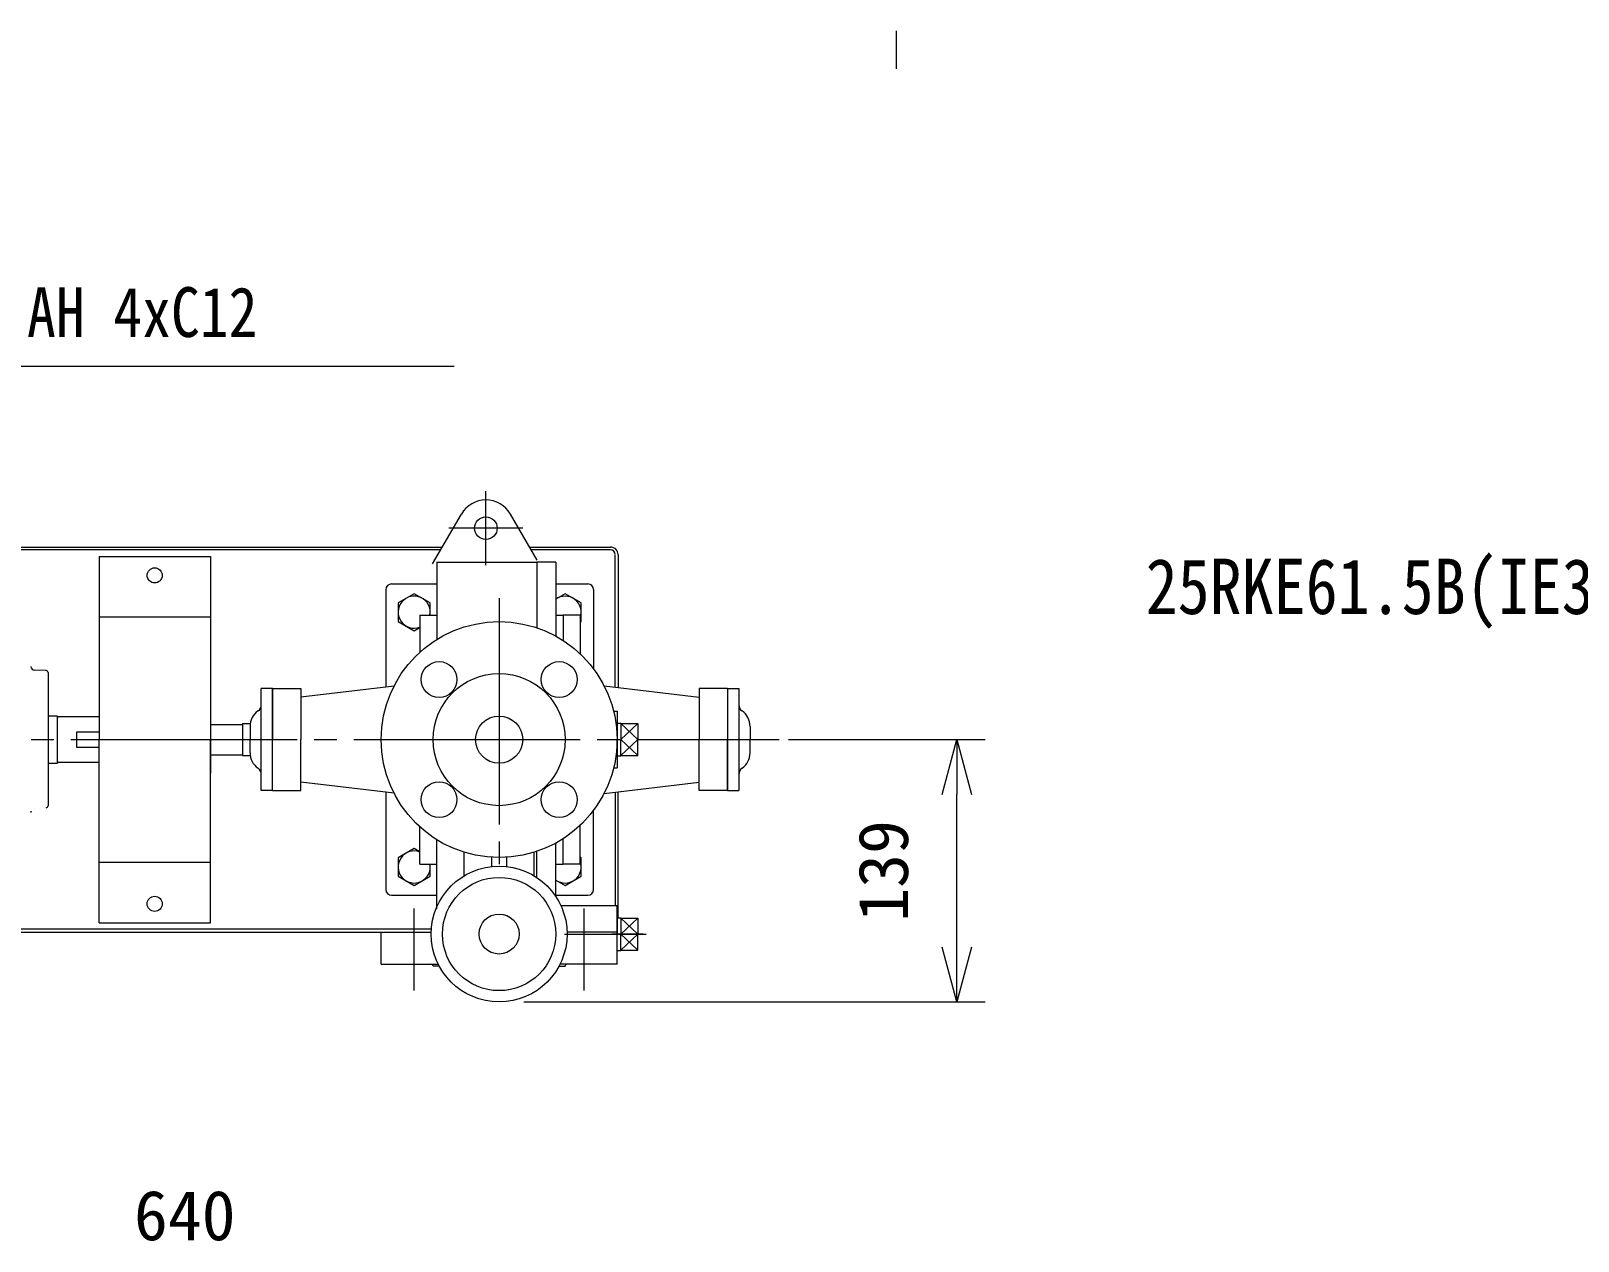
# Model space of a CAD drawing. Units: millimetres at full size, sheet at 1:6. Extents: x -1188 to 1188, y -840 to 840.
# Drawn here: x -459 to 361, y 199 to 840 of the extents above; entities that cross this region are included whole.
import ezdxf
from ezdxf.enums import TextEntityAlignment as Align

# ---------------------------------------------------------------- set-up
doc = ezdxf.new("R2010")
doc.units = ezdxf.units.MM
doc.header["$LTSCALE"] = 6
doc.linetypes.add('USER2', pattern=[25, 20, -1.5, 2, -1.5])
for name, color, linetype, lineweight in [('0-0_0', 7, 'Continuous', 18), ('0-2_NOTE', 2, 'Continuous', 18), ('0-3_NOTE-ENG', 3, 'Continuous', 18), ('0-B_DETAIL', 4, 'Continuous', 18)]:
    doc.layers.add(name, color=color, linetype=linetype, lineweight=lineweight)
doc.styles.add('ＭＳ ゴシック', font='')
doc.styles.get('ＭＳ ゴシック').set_extended_font_data('MS Gothic')

# ---------------------------------------------------------------- blocks, each defined once
blk = doc.blocks.new('_Open30')
at = {"layer": '0-0_0'}
blk.add_line((0, 0), (-1, 0), dxfattribs=at)
blk.add_lwpolyline([(-1, 0.2679), (0, 0), (-1, -0.2679)], dxfattribs=at)

msp = doc.modelspace()

# ---------------------------------------------------------------- linework, layer by layer
at = {"layer": '0-0_0'}
for p, q in [((0, 840), (0, 820)), ((-450.408, 501.08), (-456.59, 501.296)), ((-449.442, 500.081), (-449.442, 429.457)), ((-444.442, 477.047), (-449.442, 477.047)), ((-444.442, 452.047), (-444.442, 477.047)), ((-422.442, 476.547), (-443.942, 476.547)), ((-434.442, 468.547), (-434.442, 460.547)), ((-422.442, 468.547), (-434.442, 468.547)), ((-434.442, 460.547), (-422.442, 460.547)), ((-449.442, 452.047), (-444.442, 452.047)), ((-443.942, 452.547), (-422.442, 452.547)), ((-456.704, 428.155), (-456.59, 428.164))]:
    msp.add_line(p, q, dxfattribs=at)
at = {"layer": '0-0_0', "color": 8}
msp.add_line((-458.459, 426.383), (-458.451, 426.585), dxfattribs=at)
at = {"layer": '0-0_0'}
for points in [[(-456.698, 428.145), (-456.699, 428.145), (-456.701, 428.148), (-456.704, 428.155)], [(-450.408, 428.47), (-450.4, 428.458), (-450.397, 428.458)]]:
    msp.add_lwpolyline(points, dxfattribs=at)
for centre, radius, start, end in [((-456.52, 503.295), 2, 182.00955, 268), ((-450.442, 500.081), 1, 0, 88), ((-443.942, 477.047), 0.5, 180, 270), ((-443.942, 452.047), 0.5, 90, 180), ((-456.52, 425.798), 2, 163.12931, 177.99045), ((-459.394, 426.842), 0.977, 344.73896, 348.46359), ((-456.569, 428.183), 0.0276, 222.16179, 268.87609), ((-450.436, 429.463), 0.993, 271.62483, 359.65446), ((-450.442, 429.457), 1, 272.57928, 0)]:
    msp.add_arc(centre, radius, start, end, dxfattribs=at)
at = {"layer": '0-2_NOTE'}
msp.add_line((-484.499, 662.471), (-234.329, 662.471), dxfattribs=at)
at = {"layer": '0-3_NOTE-ENG'}
for p, q in [((-57.019, 464.547), (47.163, 464.547)), ((32.163, 354.547), (32.163, 435.547)), ((-197.431, 325.547), (47.163, 325.547))]:
    msp.add_line(p, q, dxfattribs=at)
at = {"layer": '0-B_DETAIL', "linetype": 'USER2'}
for p, q in [((-217.442, 556.981), (-217.442, 596.113)), ((-197.876, 576.547), (-237.009, 576.547)), ((-210.442, 539.547), (-210.442, 389.547)), ((-737.442, 464.547), (-62.099, 464.547)), ((-255.442, 331.695), (-255.442, 375.133)), ((-165.442, 331.695), (-165.442, 375.133)), ((-175.786, 361.547), (-132.443, 361.547)), ((-134.126, 361.547), (-150.646, 361.547))]:
    msp.add_line(p, q, dxfattribs=at)
at = {"layer": '0-B_DETAIL'}
for p, q in [((-245.66, 557.672), (-230.433, 584.047)), ((-190.307, 559.547), (-204.452, 584.047)), ((-559.348, 566.547), (-240.536, 566.547)), ((-194.348, 566.547), (-151.442, 566.547)), ((-241.402, 565.047), (-558.482, 565.047)), ((-422.442, 561.547), (-422.442, 464.547)), ((-422.442, 561.547), (-363.442, 561.547)), ((-363.442, 561.547), (-363.442, 464.547)), ((-243.442, 558.547), (-243.442, 517.625)), ((-243.442, 558.547), (-190.442, 558.547)), ((-151.442, 565.047), (-193.482, 565.047)), ((-190.442, 558.547), (-190.442, 523.76)), ((-190.442, 558.547), (-190.442, 523.76)), ((-180.442, 558.547), (-190.442, 558.547)), ((-180.442, 558.547), (-180.442, 519.376)), ((-148.942, 492.368), (-148.942, 562.199)), ((-147.442, 562.547), (-147.442, 492.166)), ((-270.442, 544.047), (-270.442, 492.404)), ((-267.442, 547.047), (-243.442, 547.047)), ((-175.442, 541.862), (-180.466, 538.961)), ((-180.442, 547.047), (-163.442, 547.047)), ((-166.942, 536.954), (-175.442, 541.862)), ((-160.442, 544.047), (-160.442, 502.047)), ((-263.942, 536.954), (-263.942, 527.139)), ((-166.942, 527.139), (-166.942, 536.954)), ((-422.442, 529.547), (-363.442, 529.547)), ((-263.942, 527.139), (-255.442, 522.232)), ((-252.442, 530.547), (-243.442, 530.547)), ((-252.442, 530.547), (-252.442, 510.831)), ((-243.442, 530.547), (-243.442, 517.625)), ((-180.442, 530.547), (-176.442, 530.547)), ((-176.442, 530.547), (-176.442, 516.99)), ((-176.442, 530.547), (-176.442, 516.99)), ((-167.442, 530.547), (-176.442, 530.547)), ((-167.442, 530.547), (-167.442, 509.904)), ((-167.442, 526.851), (-166.942, 527.139)), ((-255.442, 522.232), (-252.597, 523.875)), ((-266.132, 492.917), (-315.442, 487.047)), ((-154.817, 493.044), (-104.442, 487.047)), ((-336.442, 437.547), (-336.442, 491.547)), ((-330.442, 491.547), (-336.442, 491.547)), ((-330.442, 491.547), (-315.442, 491.547)), ((-330.442, 437.547), (-330.442, 491.547)), ((-330.442, 491.547), (-330.442, 464.547)), ((-315.442, 491.547), (-315.442, 464.547)), ((-104.442, 491.547), (-104.442, 464.547)), ((-89.442, 491.547), (-104.442, 491.547)), ((-89.442, 491.547), (-89.442, 437.547)), ((-89.442, 491.547), (-89.442, 464.547)), ((-89.442, 491.547), (-83.442, 491.547)), ((-83.442, 491.547), (-83.442, 437.547)), ((-363.442, 482.297), (-363.442, 446.797)), ((-149.769, 479.547), (-147.942, 479.547)), ((-147.942, 479.547), (-147.942, 449.547)), ((-363.442, 472.547), (-346.442, 472.547)), ((-346.442, 473.047), (-346.442, 456.047)), ((-346.442, 473.047), (-342.36, 473.047)), ((-342.442, 471.547), (-342.442, 464.547)), ((-147.942, 473.197), (-147.942, 464.547)), ((-147.942, 473.197), (-145.942, 473.197)), ((-145.942, 473.197), (-145.942, 464.547)), ((-145.942, 473.032), (-136.942, 464.547)), ((-136.942, 473.032), (-145.942, 464.547)), ((-145.942, 473.032), (-136.942, 473.032)), ((-136.942, 473.032), (-136.942, 464.547)), ((-77.442, 471.547), (-77.442, 464.547)), ((-422.442, 367.547), (-422.442, 464.547)), ((-363.442, 367.547), (-363.442, 464.547)), ((-342.442, 457.547), (-342.442, 464.547)), ((-330.442, 437.547), (-330.442, 464.547)), ((-315.442, 437.547), (-315.442, 464.547)), ((-147.942, 455.897), (-147.942, 464.547)), ((-145.942, 456.062), (-136.942, 464.547)), ((-136.942, 456.062), (-145.942, 464.547)), ((-145.942, 455.897), (-145.942, 464.547)), ((-136.942, 456.062), (-136.942, 464.547)), ((-104.442, 437.547), (-104.442, 464.547)), ((-89.442, 437.547), (-89.442, 464.547)), ((-77.442, 457.547), (-77.442, 464.547)), ((-363.442, 456.547), (-346.442, 456.547)), ((-346.442, 456.047), (-342.36, 456.047)), ((-147.942, 455.897), (-145.942, 455.897)), ((-145.942, 456.062), (-136.942, 456.062)), ((-149.769, 449.547), (-147.942, 449.547)), ((-330.442, 437.547), (-336.442, 437.547)), ((-330.442, 437.547), (-315.442, 437.547)), ((-266.132, 436.177), (-315.442, 442.047)), ((-270.442, 436.69), (-270.442, 385.047)), ((-154.817, 436.05), (-104.442, 442.047)), ((-148.942, 436.726), (-148.942, 376.547)), ((-147.442, 370.197), (-147.442, 436.928)), ((-89.442, 437.547), (-104.442, 437.547)), ((-89.442, 437.547), (-83.442, 437.547)), ((-160.442, 385.047), (-160.442, 427.047)), ((-252.442, 398.547), (-252.442, 418.262)), ((-167.442, 398.547), (-167.442, 419.19)), ((-243.442, 374.977), (-243.442, 411.469)), ((-243.442, 398.547), (-243.442, 411.469)), ((-176.442, 398.547), (-176.442, 412.104)), ((-176.442, 398.547), (-176.442, 412.104)), ((-255.442, 406.862), (-263.942, 401.954)), ((-263.942, 401.954), (-263.942, 392.139)), ((-252.386, 405.097), (-255.442, 406.862)), ((-228.942, 392.43), (-228.942, 404.848)), ((-214.442, 402.166), (-214.442, 397.324)), ((-206.442, 402.166), (-206.442, 397.324)), ((-191.942, 392.43), (-191.942, 404.848)), ((-190.442, 391.48), (-190.442, 405.333)), ((-190.442, 391.48), (-190.442, 405.333)), ((-180.442, 381.667), (-180.442, 409.718)), ((-166.942, 401.954), (-167.442, 402.243)), ((-166.942, 392.139), (-166.942, 401.954)), ((-422.442, 399.547), (-363.442, 399.547)), ((-252.442, 398.547), (-243.442, 398.547)), ((-246.942, 392.139), (-246.942, 398.547)), ((-180.442, 398.547), (-176.442, 398.547)), ((-167.442, 398.547), (-176.442, 398.547)), ((-263.942, 392.139), (-255.442, 387.232)), ((-255.442, 387.232), (-246.942, 392.139)), ((-180.442, 390.119), (-175.442, 387.232)), ((-175.442, 387.232), (-166.942, 392.139)), ((-267.442, 382.047), (-243.442, 382.047)), ((-180.849, 382.047), (-163.442, 382.047)), ((-147.942, 376.547), (-177.716, 376.547)), ((-147.942, 345.547), (-147.942, 376.547)), ((-147.942, 370.197), (-145.942, 370.197)), ((-147.942, 370.197), (-147.942, 361.547)), ((-145.942, 370.197), (-145.942, 361.547)), ((-145.942, 370.032), (-136.942, 361.547)), ((-136.942, 370.032), (-145.942, 361.547)), ((-145.942, 370.032), (-136.942, 370.032)), ((-136.942, 370.032), (-136.942, 361.547)), ((-559.348, 362.547), (-246.429, 362.547)), ((-246.356, 364.047), (-558.482, 364.047)), ((-422.442, 367.547), (-363.442, 367.547)), ((-272.942, 345.547), (-272.942, 362.547)), ((-272.942, 362.547), (-246.429, 362.547)), ((-147.942, 362.547), (-174.456, 362.547)), ((-147.942, 352.897), (-147.942, 361.547)), ((-145.942, 353.062), (-136.942, 361.547)), ((-136.942, 353.062), (-145.942, 361.547)), ((-145.942, 352.897), (-145.942, 361.547)), ((-136.942, 353.062), (-136.942, 361.547)), ((-147.942, 352.897), (-145.942, 352.897)), ((-145.942, 353.062), (-136.942, 353.062)), ((-272.942, 345.547), (-242.691, 345.547)), ((-242.176, 344.547), (-245.442, 344.547)), ((-178.709, 344.547), (-175.442, 344.547)), ((-147.942, 345.547), (-178.193, 345.547))]:
    msp.add_line(p, q, dxfattribs=at)
msp.add_lwpolyline([(-246.942, 530.547), (-246.942, 536.954), (-255.442, 541.862), (-263.942, 536.954)], dxfattribs=at)
for centre, radius in [((-217.442, 576.547), 6), ((-392.942, 551.547), 4), ((-392.942, 551.547), 4), ((-210.442, 464.547), 62.5), ((-242.262, 496.367), 9.5), ((-178.623, 496.367), 9.5), ((-210.442, 464.547), 35), ((-210.442, 464.547), 12.5), ((-242.262, 432.727), 9.5), ((-178.623, 432.727), 9.5), ((-210.442, 361.547), 36), ((-210.442, 361.547), 30), ((-392.942, 377.547), 4), ((-392.942, 377.547), 4), ((-210.442, 361.547), 10.595)]:
    msp.add_circle(centre, radius, dxfattribs=at)
for centre, radius, start, end in [((-217.442, 576.547), 15, 30, 150), ((-151.442, 562.547), 4, 0, 90), ((-151.442, 562.547), 2.5, 0, 90), ((-267.442, 544.047), 3, 90, 180), ((-163.442, 544.047), 3, 0, 90), ((-255.442, 532.047), 8.5, 349.99202, 290.66732), ((-175.442, 532.047), 8.5, 340.25008, 126.03188), ((-332.442, 471.547), 10, 124.8499, 180), ((-340.442, 483.036), 4, 304.8499, 360), ((-79.442, 483.036), 4, 180, 235.1501), ((-87.442, 471.547), 10, 0, 55.1501), ((-332.442, 457.547), 10, 180, 235.1501), ((-87.442, 457.547), 10, 304.8499, 0), ((-340.442, 446.058), 4, 0, 55.1501), ((-79.442, 446.058), 4, 124.8499, 180), ((-255.442, 397.047), 8.5, 69.33268, 10.16425), ((-175.442, 397.047), 8.5, 234.18247, 19.74992), ((-267.442, 385.047), 3, 180, 270), ((-163.442, 385.047), 3, 270, 360), ((-246.442, 344.547), 1, 0, 90), ((-174.442, 344.547), 1, 90, 180)]:
    msp.add_arc(centre, radius, start, end, dxfattribs=at)

# ---------------------------------------------------------------- block references
at = {"layer": '0-3_NOTE-ENG', "xscale": 29, "yscale": 29}
for p, rotation in [((32.163, 464.547), 90), ((32.163, 325.547), 270)]:
    msp.add_blockref('_Open30', p, dxfattribs=dict(at, rotation=rotation))

# ---------------------------------------------------------------- texts
at = {"layer": '0-2_NOTE', "color": 7, "style": 'ＭＳ ゴシック', "width": 0.85}
for s, height, p in [('AH 4xC12', 26.39, (-460.615, 669.936)), ('25RKE61.5B(IE3全閉屋内モータ付）', 29.33, (132.139, 522.27))]:
    msp.add_text(s, height=height, dxfattribs=at).set_placement(p, align=Align.BOTTOM_LEFT)
at = {"layer": '0-3_NOTE-ENG', "color": 7, "style": 'ＭＳ ゴシック'}
msp.add_text('139', height=26.39, rotation=90, dxfattribs=at).set_placement((14.163, 368.047), align=Align.BOTTOM_LEFT)
msp.add_text('640', height=26.39, dxfattribs=at).set_placement((-403.942, 191.391), align=Align.BOTTOM_LEFT)

doc.saveas('drawing.dxf')
